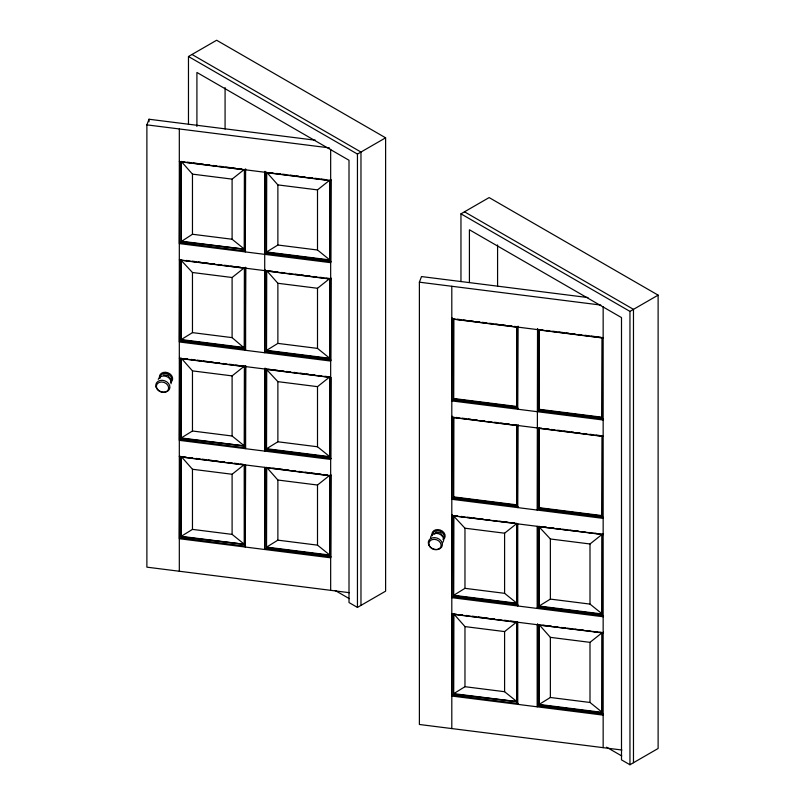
<?xml version="1.0" encoding="UTF-8"?>
<svg xmlns="http://www.w3.org/2000/svg" width="805" height="805" viewBox="0 0 805 805"><rect width="100%" height="100%" fill="white"/><g stroke="black" fill="none" stroke-linecap="round" stroke-linejoin="round"><path stroke-width="1.21" d="M349.42 592.691L146.882 567.153L146.882 124.866L149.006 119.241L315.51 140.241M181.065 241.661L192.465 234.255L232.102 239.246L244.388 249.158L181.065 241.661L181.065 161.875L183.721 161.725M179.666 161.785L179.314 243.593L330.664 262.672L331.016 179.616L330.664 180.551L179.314 161.473M181.065 260.257L192.465 272.503L232.102 277.504L244.388 267.753L244.217 348.002L181.065 340.042L181.065 260.257L244.217 268.216M244.217 249.62L244.388 169.372L232.102 179.123L192.465 174.132L181.236 161.413L181.236 241.188L244.388 249.158M179.666 260.156L179.314 341.964L330.664 361.053L331.016 277.997L330.664 278.933L179.314 259.854M181.065 340.042L181.236 259.794M245.616 168.849L245.253 251.905L245.253 169.785M179.666 357.289L179.314 440.345L330.664 459.424L331.016 377.615M244.388 445.91L181.236 437.95L192.465 431.007L232.102 435.998L244.388 445.91L181.065 438.413L181.236 358.165M264.714 254.36L265.066 171.304M266.465 252.428L266.465 172.652L329.617 180.612L329.617 260.387L266.465 252.428L266.646 172.179M264.714 270.621L265.066 269.685L264.714 352.731L264.714 172.24M244.217 348.002L232.102 337.627L192.465 332.626L181.236 339.569L244.388 347.529M245.616 349.35L245.253 350.286L245.616 267.23L245.616 349.35L179.666 341.028M244.217 446.383L244.388 366.134L241.913 365.822M330.664 475.685L179.314 456.606L179.666 455.67L179.314 538.726L330.664 557.805L331.016 474.749M244.388 544.291L181.236 536.321L192.465 529.388L232.102 534.379L244.388 544.291L181.065 536.794L181.236 456.546L192.465 469.265L232.102 474.256L243.442 465.26M266.465 350.809L266.465 271.023L329.617 278.993L329.617 358.768L266.465 350.809L266.646 270.561L277.876 283.279L317.502 288.271L329.788 278.52L326.075 278.057M266.465 369.404L329.617 377.364L329.617 457.149L266.465 449.18L266.465 369.404L277.876 381.651L317.502 386.652L329.788 376.901M245.616 447.721L245.253 448.657L245.616 365.611L245.616 447.721L179.666 439.409M265.066 450.176L264.714 451.112L265.066 368.056L265.066 450.176L331.016 458.488M266.465 449.18L266.646 368.932M266.465 467.786L329.617 475.745L329.617 555.52L266.465 547.561L266.465 467.786L269.122 467.625M245.616 465.23L245.253 547.038L245.253 464.918M265.066 467.685L264.714 549.493L264.714 467.373M266.465 547.561L266.646 467.313L277.876 480.032L317.502 485.023L329.788 475.272M621.913 750.019L419.385 724.48L419.385 282.183L421.508 276.568L588.012 297.568M452.158 317.864L451.806 400.91L603.156 419.999L603.509 419.063L537.569 410.751L537.207 411.687M514.415 326.387L516.89 326.699L516.709 406.948L453.557 398.988L453.738 318.74M516.709 406.948L516.89 326.699M603.156 436.26L451.806 417.171L452.158 416.235L451.806 499.291L603.156 518.38L603.509 517.444L537.569 509.122L537.207 510.058L537.569 328.631L537.569 410.751M518.108 326.176L517.756 409.232L518.108 408.296L452.158 399.974M513.177 424.607L516.89 425.08L516.709 505.329L453.557 497.359L453.738 417.111M453.557 515.965L464.968 528.211L504.594 533.202L516.89 523.451L516.709 603.7L453.557 595.74L453.557 515.965L516.89 523.451M538.968 409.755L539.139 329.507L538.968 409.755L602.11 417.715L602.291 337.466L602.11 417.715M603.509 533.705L603.156 534.641L451.806 515.552L452.158 514.616L451.806 597.672L603.156 616.751L603.509 615.815L537.569 607.503L537.207 608.439L537.207 526.319M518.108 424.557L517.756 507.603L518.108 506.667L452.158 498.355M453.557 595.74L453.738 515.492M453.557 694.121L453.738 613.873L464.968 626.592L504.594 631.583L516.89 621.832L516.89 701.618L453.557 694.121L453.557 614.336L456.214 614.185M602.11 516.096L602.291 435.847L602.11 516.096L538.968 508.136L538.968 428.351L541.614 428.2M452.158 614.235L451.806 696.043L603.156 715.132L603.509 714.196L537.569 705.884L537.207 706.82L537.207 624.7M538.968 508.136L539.139 427.888M538.968 526.732L550.368 538.978L589.995 543.979L602.291 534.228L602.11 614.477L538.968 606.507L538.968 526.732L602.291 534.228M516.709 702.081L516.89 621.832M538.968 606.507L539.139 526.259M538.968 704.888L539.139 624.64L550.368 637.359L589.995 642.35L602.291 632.599L602.11 712.848L538.968 704.888L538.968 625.103L602.291 632.599L599.816 632.287M603.509 632.076L603.156 633.012L451.806 613.933M434.64 534.188L436.109 532.236L440.536 532.799L442.74 536.281M267.441 173.085L277.876 184.898L317.502 189.889L329.788 180.139M182.041 359.08L192.465 370.884L232.102 375.885L244.388 366.134M277.876 245.022L266.646 251.965L329.788 259.924L317.502 250.013L277.876 245.022L277.876 184.898M277.876 343.393L266.646 350.336L329.788 358.305L317.502 348.394L277.876 343.393L277.876 283.279M277.876 441.774L266.646 448.717L329.788 456.677L317.502 446.775L277.876 441.774L277.876 381.651M277.876 540.155L266.646 547.098L329.788 555.058L317.502 545.146L277.876 540.155L277.876 480.032M464.968 588.334L453.738 595.277L516.89 603.237L504.594 593.325L464.968 588.334L464.968 528.211M550.368 599.101L539.139 606.044L602.291 614.004L589.995 604.092L550.368 599.101L550.368 538.978M464.968 686.705L453.738 693.648L516.89 701.618L504.594 691.706L464.968 686.705L464.968 626.592M550.368 697.482L539.139 704.415L602.291 712.385L589.995 702.473L550.368 697.482L550.368 637.359M188.471 124.322L188.471 56.511L216.636 40.25L385.615 137.816L385.615 591.162L357.45 607.423L349.008 602.543L349.008 160.255L196.913 72.45L196.913 126.476M188.471 56.511L357.45 154.077L385.615 137.816M460.963 281.649L460.963 213.838L489.128 197.577L658.118 295.143L658.118 748.489L629.953 764.75L621.5 759.87L621.5 317.583L469.416 229.767L469.416 282.545M460.963 213.838L629.953 311.394L658.118 295.143M146.882 124.866L329.416 147.879M187.434 162.197L189.91 162.509M193.623 162.972L197.336 163.445M199.811 163.757L203.524 164.22M207.247 164.693L209.723 165.005M213.436 165.468L215.911 165.78M219.624 166.253L222.1 166.565M225.813 167.038L229.536 167.5M232.011 167.812L235.724 168.285M238.2 168.597L241.913 169.06M270.359 172.652L272.835 172.964M276.548 173.427L280.261 173.9M282.736 174.212L286.459 174.675M290.172 175.148L292.648 175.46M296.361 175.933L298.836 176.245M302.549 176.708L305.025 177.019M308.748 177.492L312.461 177.955M314.936 178.267L318.649 178.74M321.125 179.052L324.838 179.515M181.065 161.875L244.217 169.845M179.666 242.657L245.616 250.969M265.066 253.424L331.016 261.736M419.385 282.183L600.792 305.065M186.197 260.418L188.672 260.729M192.385 261.192L194.86 261.504M198.573 261.977L201.049 262.289M204.762 262.752L208.485 263.225M212.198 263.698L214.673 264.01M218.386 264.473L220.862 264.785M224.575 265.258L227.05 265.57M230.773 266.032L233.249 266.344M236.962 266.817L240.675 267.28M269.122 270.872L272.835 271.335M275.31 271.647L277.785 271.959M281.498 272.432L283.974 272.744M288.935 273.368L291.41 273.68M295.123 274.153L297.598 274.465M301.312 274.928L303.787 275.24M307.5 275.713L309.985 276.024M313.698 276.487L316.174 276.799M319.887 277.272L323.6 277.745M457.451 319.203L459.927 319.515M463.64 319.988L466.115 320.299M469.838 320.762L473.551 321.235M476.027 321.547L479.74 322.02M482.215 322.332L485.928 322.795M489.651 323.268L492.127 323.58M495.84 324.043L498.315 324.355M502.028 324.828L505.741 325.29M508.217 325.602L511.94 326.075M540.376 329.658L542.852 329.97M546.575 330.442L549.05 330.754M552.763 331.227L555.239 331.539M558.952 332.002L562.665 332.475M566.378 332.938L568.863 333.25M572.576 333.723L575.052 334.035M578.765 334.498L581.24 334.81M584.953 335.283L588.666 335.755M591.152 336.067L594.865 336.53M597.34 336.842L601.053 337.315M451.806 318.8L603.156 337.879M516.709 327.172L453.557 319.203L453.557 398.988M538.968 329.97L602.11 337.939M265.066 351.795L331.016 360.117M184.959 358.638L187.434 358.95M191.147 359.412L194.86 359.885M197.336 360.197L201.049 360.67M203.524 360.982L207.247 361.445M210.96 361.918L213.436 362.23M217.149 362.693L219.624 363.005M223.337 363.478L225.813 363.79M229.536 364.252L232.011 364.564M235.724 365.037L238.2 365.349M267.884 369.093L270.359 369.404M274.072 369.877L277.785 370.34M280.261 370.652L283.974 371.125M286.459 371.437L290.172 371.9M293.885 372.373L296.361 372.685M300.074 373.148L302.549 373.46M306.262 373.933L308.748 374.245M312.461 374.717L314.936 375.029M318.649 375.492L321.125 375.804M324.838 376.277L328.551 376.74M179.314 358.225L330.664 377.314M244.217 366.597L181.065 358.638L181.065 438.413M453.738 398.515L516.89 406.485M539.139 409.282L602.291 417.252M163.616 374.919L168.034 375.472L170.247 378.954M456.214 417.423L458.689 417.745M462.402 418.208L464.877 418.52M468.601 418.992L471.076 419.304M474.789 419.767L477.264 420.079M480.977 420.552L484.691 421.015M488.404 421.488L490.889 421.8M494.602 422.263L497.077 422.585M500.791 423.048L503.266 423.36M506.979 423.833L509.454 424.144M545.327 428.663L549.05 429.135M551.526 429.447L554.001 429.759M557.714 430.222L560.189 430.534M563.903 431.007L567.616 431.47M571.339 431.943L573.814 432.255M577.527 432.728L580.003 433.04M583.716 433.503L586.191 433.815M589.904 434.287L592.389 434.599M596.103 435.062L599.816 435.535M538.968 428.351L602.11 436.31M183.721 456.858L186.197 457.17M189.91 457.643L192.385 457.954M196.098 458.417L199.811 458.89M202.286 459.202L206.01 459.665M208.485 459.977L212.198 460.45M215.911 460.913L218.386 461.225M222.1 461.698L224.575 462.01M228.298 462.483L232.011 462.945M234.486 463.257L238.2 463.73M240.675 464.042L243.15 464.354M272.835 468.097L275.31 468.409M279.023 468.872L282.736 469.345M285.212 469.657L288.935 470.12M292.648 470.593L295.123 470.905M298.836 471.378L301.312 471.69M305.025 472.153L307.5 472.465M311.223 472.938L314.936 473.4M317.412 473.712L321.125 474.185M323.6 474.497L327.313 474.96M453.738 496.896L516.89 504.856M539.139 507.663L602.291 515.623M454.976 515.653L457.451 515.965M461.164 516.428L463.64 516.74M467.363 517.213L471.076 517.675M473.551 517.987L477.264 518.46M479.74 518.772L483.453 519.245M485.928 519.557L489.651 520.02M493.364 520.493L495.84 520.805M499.553 521.268L502.028 521.58M505.741 522.053L508.217 522.365M511.94 522.827L514.415 523.139M544.089 526.883L546.575 527.195M550.288 527.667L554.001 528.13M556.476 528.452L560.189 528.915M562.665 529.227L566.378 529.7M570.101 530.163L572.576 530.475M576.289 530.948L578.765 531.26M582.478 531.723L584.953 532.035M588.666 532.508L591.152 532.819M594.865 533.292L597.34 533.604M179.666 537.79L245.616 546.102M265.066 548.557L331.016 556.869M452.158 596.736L518.108 605.048L517.756 605.984L517.756 523.864M459.927 614.648L462.402 614.96M466.115 615.433L468.601 615.745M472.314 616.217L474.789 616.529M478.502 616.992L482.215 617.465M484.691 617.777L488.404 618.24M492.127 618.713L494.602 619.025M498.315 619.488L500.791 619.8M504.504 620.273L506.979 620.585M510.692 621.058L514.415 621.52M542.852 625.113L545.327 625.425M549.05 625.888L551.526 626.199M555.239 626.672L557.714 626.984M561.427 627.447L565.14 627.92M567.616 628.232L571.339 628.695M575.052 629.168L577.527 629.48M581.24 629.953L583.716 630.265M587.429 630.728L589.904 631.04M593.627 631.512L597.34 631.975M453.557 614.336L516.709 622.305M452.158 695.107L518.108 703.429L517.756 704.365L517.756 622.245M191.993 54.478L360.972 152.044L360.972 605.39M464.485 211.806L633.475 309.362L633.475 762.717M335.142 590.478L349.269 598.628M606.557 747.181L621.762 755.955M629.953 311.394L629.953 764.75M603.156 306.614L603.156 747.654M602.11 534.691L602.11 614.477M602.11 633.072L602.11 712.848M589.995 543.979L589.995 604.092M589.995 642.35L589.995 702.473M537.569 428.25L537.569 509.122M537.569 526.631L537.569 607.503M537.569 623.764L537.569 705.884M516.709 505.329L516.709 425.543L453.557 417.584L453.557 497.359M516.709 523.924L516.709 603.7M504.594 533.202L504.594 593.325M504.594 631.583L504.594 691.706M497.581 244.921L497.581 286.389M451.806 286.278L451.806 728.565M357.45 154.077L357.45 607.423M330.664 149.287L330.664 590.327M317.502 189.889L317.502 250.013M317.502 288.271L317.502 348.394M317.502 386.652L317.502 446.775M317.502 485.023L317.502 545.146M244.217 544.754L244.217 464.978L181.065 457.019L181.065 536.794M232.102 179.123L232.102 239.246M232.102 277.504L232.102 337.627M232.102 375.885L232.102 435.998M232.102 474.256L232.102 534.379M225.078 87.594L225.078 129.062M192.465 174.132L192.465 234.255M192.465 272.503L192.465 332.626M192.465 370.884L192.465 431.007M192.465 469.265L192.465 529.388M179.314 128.951L179.314 571.248M149.006 119.241L149.006 121.756M430.534 538.565A6.772 5.404 20.7 0 1 438.836 533.775A6.772 5.404 20.7 0 1 442.529 542.761M432.144 535.778A6.772 5.404 20.7 0 1 440.244 530.032A6.772 5.404 20.7 0 1 443.213 539.652M432.456 535.416A6.027 4.81 20.7 0 1 439.842 531.159A6.027 4.81 20.7 0 1 443.142 539.159M158.233 379.336A6.772 5.404 20.7 0 1 166.333 376.448A6.772 5.404 20.7 0 1 171.012 383.814M159.652 378.461A6.772 5.404 20.7 0 1 167.752 372.705A6.772 5.404 20.7 0 1 170.71 382.335M159.964 378.088A6.027 4.81 20.7 0 1 167.349 373.832A6.027 4.81 20.7 0 1 170.64 381.832M429.045 545.096A6.309 5.031 20.7 0 0 439.349 548.708A6.309 5.031 20.7 0 0 436.592 539.742A6.309 5.031 20.7 0 0 429.045 545.096M428.522 544.25A7.235 5.766 20.7 0 0 440.345 548.386A7.235 5.766 20.7 0 0 437.175 538.112A7.235 5.766 20.7 0 0 428.522 544.25M156.542 387.779A6.309 5.031 20.7 0 0 166.856 391.381A6.309 5.031 20.7 0 0 164.089 382.415A6.309 5.031 20.7 0 0 156.542 387.779M156.029 386.923A7.235 5.766 20.7 0 0 167.843 391.059A7.235 5.766 20.7 0 0 164.683 380.785A7.235 5.766 20.7 0 0 156.029 386.923"/></g></svg>
